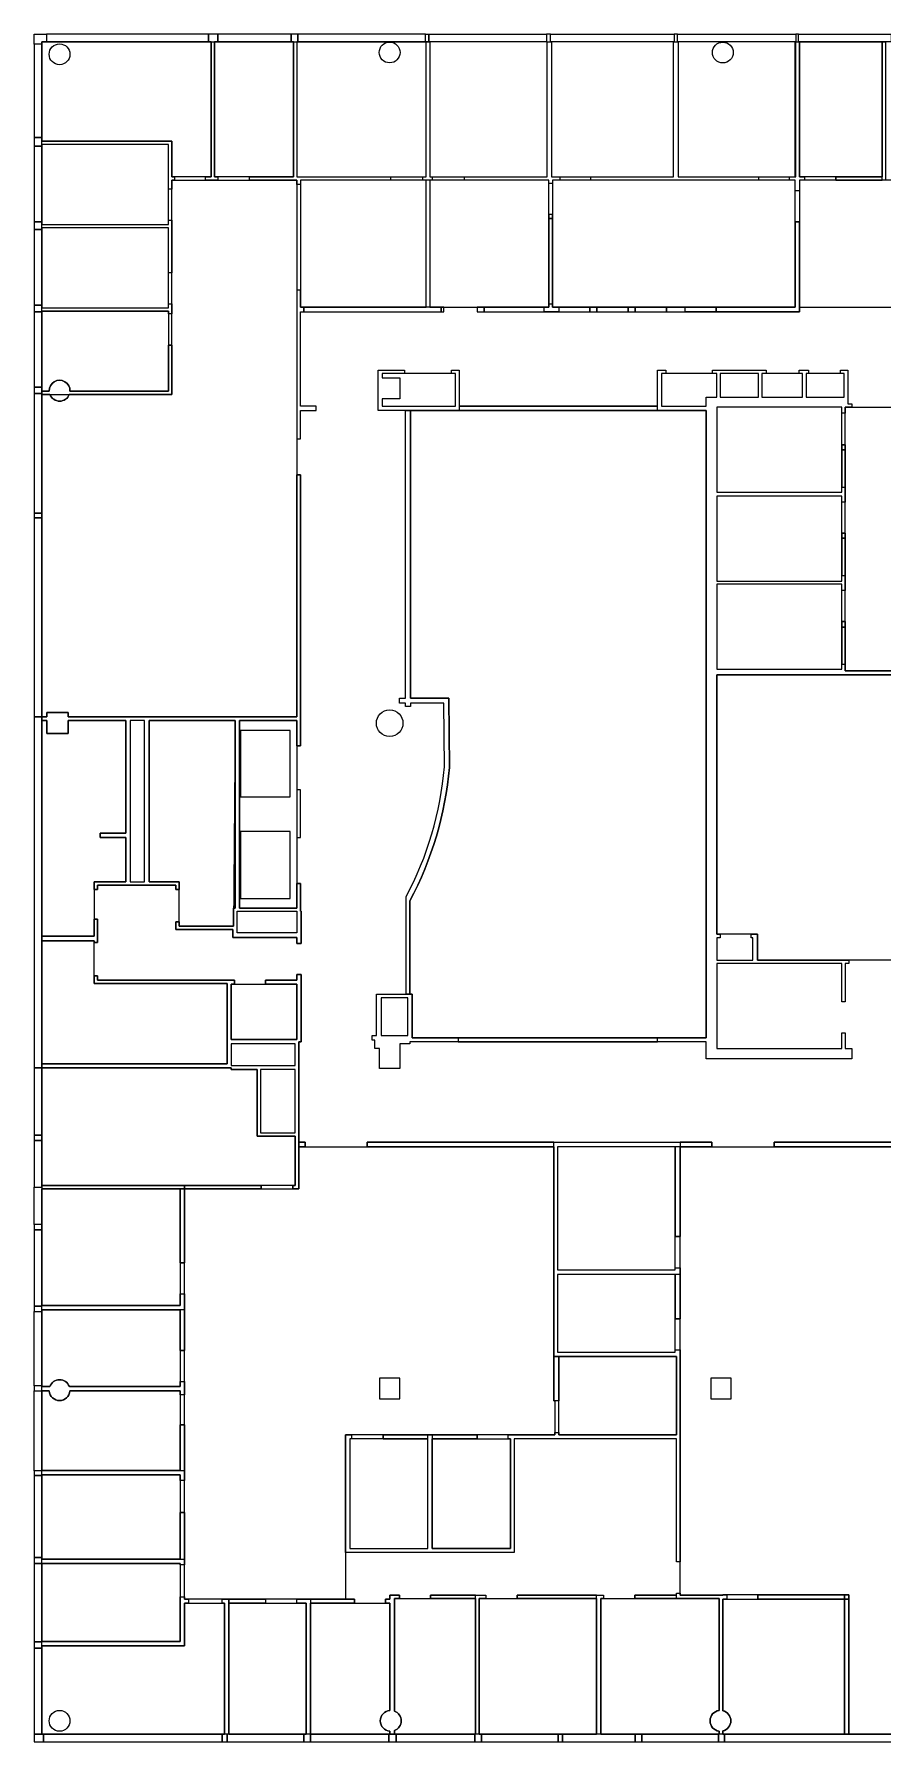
# Model space of a CAD drawing. Header units: centimetres. Extents: x -199 to 9291, y 642 to 6550.
# Drawn here: x -199 to 2287, y 1550 to 6550 of the extents above; entities that cross this region are included whole.
import ezdxf

# ---------------------------------------------------------------- set-up
doc = ezdxf.new("R2010")
doc.units = ezdxf.units.CM
doc.header["$MEASUREMENT"] = 0
for name, color, linetype in [('E15-301', 2, 'Continuous'), ('E15-305', 2, 'Continuous'), ('E15-305A', 2, 'Continuous'), ('E15-305B', 2, 'Continuous'), ('E15-305C', 2, 'Continuous'), ('E15-305D', 2, 'Continuous'), ('E15-305F', 2, 'Continuous'), ('E15-309', 2, 'Continuous'), ('E15-310', 2, 'Continuous'), ('E15-311', 2, 'Continuous'), ('E15-368', 2, 'Continuous'), ('E15-368A', 2, 'Continuous'), ('E15-379', 2, 'Continuous'), ('E15-380', 2, 'Continuous'), ('E15-381', 2, 'Continuous'), ('E15-384', 2, 'Continuous'), ('E15-384A', 2, 'Continuous'), ('E15-384B', 2, 'Continuous'), ('E15-384C', 2, 'Continuous'), ('E15-385', 2, 'Continuous'), ('E15-386', 2, 'Continuous'), ('E15-387', 2, 'Continuous'), ('E15-388', 2, 'Continuous'), ('E15-389', 2, 'Continuous'), ('E15-390', 2, 'Continuous'), ('E15-392', 2, 'Continuous'), ('Elevators_Primary', 2, 'Continuous'), ('Facade_Glass', 4, 'Continuous'), ('Facade_Wall', 6, 'Continuous'), ('Glass', 4, 'Continuous'), ('Labs', 1, 'Continuous'), ('Meeting rooms', 1, 'Continuous'), ('Offices', 1, 'Continuous'), ('Railing', 211, 'Continuous'), ('Stairs', 2, 'Continuous'), ('Storage', 40, 'Continuous'), ('Toilets', 40, 'Continuous'), ('Void', 7, 'Continuous'), ('Walls', 6, 'Continuous'), ('Z_grid_walls', 3, 'Continuous')]:
    doc.layers.add(name, color=color, linetype=linetype)

msp = doc.modelspace()

# ---------------------------------------------------------------- linework, layer by layer
at = {"layer": 'E15-301'}
msp.add_lwpolyline([(570, 6122.6), (570, 4550.7), (-99.7, 4550.7), (-99.7, 4563.7), (-161.5, 4563.7), (-161.5, 4550.7), (-176.1, 4550.7), (-176.1, 5495.1), (-152.8, 5495.1), (204.3, 5495.1), (204.3, 6122.6)], close=True, dxfattribs=at)
at = {"layer": 'E15-305'}
msp.add_lwpolyline([(1308.1, 6122.6), (960.2, 6122.6), (960.2, 5750.3), (1308.1, 5750.3)], close=True, dxfattribs=at)
at = {"layer": 'E15-305A'}
msp.add_lwpolyline([(560.3, 6132.4), (329.5, 6132.4), (329.5, 6527.4), (560.3, 6527.4)], close=True, dxfattribs=at)
at = {"layer": 'E15-305B'}
msp.add_lwpolyline([(319.7, 6132.4), (204.3, 6132.4), (204.3, 6236.4), (-176.1, 6236.4), (-176.1, 6527.4), (319.7, 6527.4)], close=True, dxfattribs=at)
at = {"layer": 'E15-305C'}
msp.add_lwpolyline([(-176.1, 5992.6), (194.5, 5992.6), (194.5, 6226.6), (-176.1, 6226.6)], close=True, dxfattribs=at)
at = {"layer": 'E15-305D'}
msp.add_lwpolyline([(194.5, 5982.8), (-176.1, 5982.8), (-176.1, 5748.7), (194.5, 5748.7)], close=True, dxfattribs=at)
at = {"layer": 'E15-305F'}
msp.add_lwpolyline([(194.5, 5639.8), (194.5, 5504.9), (-93.9, 5504.9, 1.041042), (-154.8, 5504.9), (-176.1, 5504.9), (-176.1, 5516.3), (-176.1, 5737.3), (-176.1, 5739), (194.5, 5739), (194.5, 5730.8)], format="xyb", close=True, dxfattribs=at)
at = {"layer": 'E15-309'}
msp.add_lwpolyline([(948.8, 6527.4), (570, 6527.4), (570, 6132.4), (948.8, 6132.4)], close=True, dxfattribs=at)
at = {"layer": 'E15-310'}
msp.add_lwpolyline([(948.8, 6122.6), (581.4, 6122.6), (581.4, 5750.3), (948.8, 5750.3)], close=True, dxfattribs=at)
at = {"layer": 'E15-311'}
msp.add_lwpolyline([(960.2, 6132.4), (1303.2, 6132.4), (1303.2, 6527.4), (960.2, 6527.4)], close=True, dxfattribs=at)
at = {"layer": 'E15-368'}
msp.add_lwpolyline([(2187.5, 1980.6), (1818.5, 1980.6), (1818.5, 1979), (1693.3, 1979), (1693.3, 3292.4), (2769.5, 3292.4), (2769.5, 3186.8), (2845.9, 3186.8), (2845.9, 3292.4), (3034.5, 3292.4), (3034.5, 1979), (2902.8, 1979), (2902.8, 1572.6), (2187.5, 1572.6)], close=True, dxfattribs=at)
at = {"layer": 'E15-368A'}
msp.add_lwpolyline([(2174.5, 1572.6), (1823.4, 1572.6), (1818.5, 1572.6), (1818.5, 1581.8, 0.343333), (1841.5, 1611.3, 0.343333), (1818.5, 1640.9), (1818.5, 1967.6), (1829.9, 1967.6), (1920.9, 1967.6), (2174.5, 1967.6)], format="xyb", close=True, dxfattribs=at)
at = {"layer": 'E15-379'}
msp.add_lwpolyline([(1337.3, 2678), (1682, 2678), (1682, 2448.8), (1337.3, 2448.8)], close=True, dxfattribs=at)
at = {"layer": 'E15-380'}
msp.add_lwpolyline([(966.7, 2437.4), (1195.9, 2437.4), (1195.9, 2115.5), (966.7, 2115.5)], close=True, dxfattribs=at)
at = {"layer": 'E15-381'}
msp.add_lwpolyline([(953.7, 2437.4), (726.1, 2437.4), (726.1, 2115.5), (953.7, 2115.5)], close=True, dxfattribs=at)
at = {"layer": 'E15-384'}
msp.add_lwpolyline([(1322.7, 3292.4), (1322.7, 2547.9), (1326, 2547.9), (1326, 2448.8), (713.1, 2448.8), (713.1, 1967.6), (241.7, 1967.6), (241.7, 3168.9), (576.5, 3168.9), (576.5, 3292.4)], close=True, dxfattribs=at)
at = {"layer": 'E15-384A'}
msp.add_lwpolyline([(1093.5, 1572.6), (861, 1572.6), (856.2, 1572.6), (856.2, 1582.8, 0.693908), (856.2, 1639.9), (856.2, 1969.2), (870.8, 1969.2), (1093.5, 1969.2)], format="xyb", close=True, dxfattribs=at)
at = {"layer": 'E15-384B'}
msp.add_lwpolyline([(1447.9, 1572.6), (1348.7, 1572.6), (1335.7, 1572.6), (1111.4, 1572.6), (1104.9, 1572.6), (1104.9, 1969.2), (1447.9, 1969.2)], close=True, dxfattribs=at)
at = {"layer": 'E15-384C'}
msp.add_lwpolyline([(1807.1, 1641.5, 0.377108), (1780.5, 1611.3, 0.377108), (1807.1, 1581.1), (1807.1, 1572.6), (1581.2, 1572.6), (1561.7, 1572.6), (1460.9, 1572.6), (1460.9, 1969.2), (1560, 1969.2), (1682, 1969.2), (1807.1, 1969.2)], format="xyb", close=True, dxfattribs=at)
at = {"layer": 'E15-385'}
msp.add_lwpolyline([(843.1, 1641.7, 0.926039), (843.1, 1580.9), (843.1, 1572.6), (839.9, 1572.6), (610.7, 1572.6), (610.7, 1956.2), (830.1, 1956.2), (843.1, 1956.2)], format="xyb", close=True, dxfattribs=at)
at = {"layer": 'E15-386'}
msp.add_lwpolyline([(597.7, 1572.6), (591.2, 1572.6), (371.7, 1572.6), (371.7, 1956.2), (597.7, 1956.2)], close=True, dxfattribs=at)
at = {"layer": 'E15-387'}
msp.add_lwpolyline([(358.7, 1572.6), (352.2, 1572.6), (-171.2, 1572.6), (-176.1, 1572.6), (-176.1, 1824.5), (-176.1, 1831), (241.7, 1831), (241.7, 1956.2), (253.1, 1956.2), (358.7, 1956.2)], close=True, dxfattribs=at)
at = {"layer": 'E15-388'}
msp.add_lwpolyline([(228.7, 1974.1), (228.7, 1844), (-176.1, 1844), (-176.1, 2071.6), (228.7, 2071.6)], close=True, dxfattribs=at)
at = {"layer": 'E15-389'}
msp.add_lwpolyline([(228.7, 2084.6), (-176.1, 2084.6), (-176.1, 2089.5), (-176.1, 2331.7), (228.7, 2331.7)], close=True, dxfattribs=at)
at = {"layer": 'E15-390'}
msp.add_lwpolyline([(228.7, 2344.7), (-176.1, 2344.7), (-176.1, 2577.2), (-154.8, 2577.2, 0.922349), (-94, 2577.2), (228.7, 2577.2)], format="xyb", close=True, dxfattribs=at)
at = {"layer": 'E15-392'}
msp.add_lwpolyline([(228.7, 2952.7), (228.7, 2827.5), (-176.1, 2827.5), (-176.1, 3048.6), (-176.1, 3064.9), (-176.1, 3168.9), (228.7, 3168.9)], close=True, dxfattribs=at)
at = {"layer": 'Elevators_Primary'}
for points in [[(550.5, 4511.6), (405.9, 4511.6), (405.9, 4316.6), (550.5, 4316.6)], [(405.9, 4019.1), (550.5, 4019.1), (550.5, 4215.8), (405.9, 4215.8)]]:
    msp.add_lwpolyline(points, close=True, dxfattribs=at)
at = {"layer": 'Facade_Glass'}
for points in [[(-198.9, 6247.8), (-176.1, 6247.8), (-176.1, 6520.9), (-198.9, 6520.9)], [(-163.1, 6527.4), (311.6, 6527.4), (311.6, 6550.1), (-163.1, 6550.1)], [(339.2, 6527.4), (553.8, 6527.4), (553.8, 6550.1), (339.2, 6550.1)], [(573.3, 6527.4), (947.2, 6527.4), (947.2, 6550.1), (573.3, 6550.1)], [(956.9, 6550.1), (1301.6, 6550.1), (1301.6, 6527.4), (956.9, 6527.4)], [(1312.9, 6550.1), (1675.5, 6550.1), (1675.5, 6527.4), (1312.9, 6527.4)], [(1685.2, 6550.1), (2031.5, 6550.1), (2031.5, 6527.4), (1685.2, 6527.4)], [(2039.6, 6550.1), (2311.1, 6550.1), (2311.1, 6527.4), (2039.6, 6527.4)], [(-198.9, 6000.7), (-176.1, 6000.7), (-176.1, 6221.8), (-198.9, 6221.8)], [(-198.9, 5756.8), (-176.1, 5756.8), (-176.1, 5977.9), (-198.9, 5977.9)], [(-198.9, 5516.3), (-176.1, 5516.3), (-176.1, 5737.3), (-198.9, 5737.3)], [(-198.9, 5147.2), (-176.1, 5147.2), (-176.1, 5498.4), (-198.9, 5498.4)], [(-198.9, 4550.7), (-176.1, 4550.7), (-176.1, 5134.2), (-198.9, 5134.2)], [(-198.9, 3326.6), (-176.1, 3326.6), (-176.1, 3523.3), (-198.9, 3523.3)], [(-176.1, 3310.3), (-198.9, 3310.3), (-198.9, 3173.8), (-176.1, 3173.8)], [(-198.9, 3173.8), (-176.1, 3173.8), (-176.1, 3064.9), (-198.9, 3064.9)], [(-176.1, 3048.6), (-198.9, 3048.6), (-198.9, 2825.9), (-176.1, 2825.9)], [(-198.9, 2809.6), (-176.1, 2809.6), (-176.1, 2591.8), (-198.9, 2591.8)], [(-198.9, 2577.2), (-176.1, 2577.2), (-176.1, 2343.1), (-198.9, 2343.1)], [(-176.1, 2330.1), (-198.9, 2330.1), (-198.9, 2089.5), (-176.1, 2089.5)], [(-176.1, 2071.6), (-198.9, 2071.6), (-198.9, 1842.4), (-176.1, 1842.4)], [(-176.1, 1824.5), (-198.9, 1824.5), (-198.9, 1572.6), (-176.1, 1572.6)], [(352.2, 1572.6), (-171.2, 1572.6), (-171.2, 1549.8), (352.2, 1549.8)], [(591.2, 1572.6), (366.8, 1572.6), (366.8, 1549.8), (591.2, 1549.8)], [(839.9, 1572.6), (610.7, 1572.6), (610.7, 1549.8), (839.9, 1549.8)], [(1091.9, 1572.6), (861, 1572.6), (861, 1549.8), (1091.9, 1549.8)], [(1335.7, 1572.6), (1111.4, 1572.6), (1111.4, 1549.8), (1335.7, 1549.8)], [(1561.7, 1572.6), (1348.7, 1572.6), (1348.7, 1549.8), (1561.7, 1549.8)], [(1805.5, 1572.6), (1581.2, 1572.6), (1581.2, 1549.8), (1805.5, 1549.8)], [(2776, 1572.6), (1823.4, 1572.6), (1823.4, 1549.8), (2776, 1549.8)]]:
    msp.add_lwpolyline(points, close=True, dxfattribs=at)
at = {"layer": 'Facade_Wall'}
for points in [[(-163.1, 6550.1), (-163.1, 6527.4), (-176.1, 6527.4), (-176.1, 6520.9), (-198.9, 6520.9), (-198.9, 6550.1)], [(311.6, 6527.4), (339.2, 6527.4), (339.2, 6550.1), (311.6, 6550.1)], [(553.8, 6527.4), (573.3, 6527.4), (573.3, 6550.1), (553.8, 6550.1)], [(947.2, 6550.1), (956.9, 6550.1), (956.9, 6527.4), (947.2, 6527.4)], [(1312.9, 6550.1), (1301.6, 6550.1), (1301.6, 6527.4), (1312.9, 6527.4)], [(1685.2, 6550.1), (1675.5, 6550.1), (1675.5, 6527.4), (1685.2, 6527.4)], [(2039.6, 6550.1), (2031.5, 6550.1), (2031.5, 6527.4), (2039.6, 6527.4)], [(-176.1, 6247.8), (-198.9, 6247.8), (-198.9, 6221.8), (-176.1, 6221.8)], [(-176.1, 6000.7), (-198.9, 6000.7), (-198.9, 5977.9), (-176.1, 5977.9)], [(-198.9, 5737.3), (-176.1, 5737.3), (-176.1, 5756.8), (-198.9, 5756.8)], [(-176.1, 5516.3), (-198.9, 5516.3), (-198.9, 5498.4), (-176.1, 5498.4)], [(-198.9, 5134.2), (-176.1, 5134.2), (-176.1, 5147.2), (-198.9, 5147.2)], [(-198.9, 3523.3), (-176.1, 3523.3), (-176.1, 4550.7), (-198.9, 4550.7)], [(-198.9, 3310.3), (-176.1, 3310.3), (-176.1, 3326.6), (-198.9, 3326.6)], [(-198.9, 3048.6), (-176.1, 3048.6), (-176.1, 3064.9), (-198.9, 3064.9)], [(-176.1, 2825.9), (-198.9, 2825.9), (-198.9, 2809.6), (-176.1, 2809.6)], [(-198.9, 2577.2), (-176.1, 2577.2), (-176.1, 2591.8), (-198.9, 2591.8)], [(-198.9, 2330.1), (-176.1, 2330.1), (-176.1, 2343.1), (-198.9, 2343.1)], [(-198.9, 2071.6), (-176.1, 2071.6), (-176.1, 2089.5), (-198.9, 2089.5)], [(-198.9, 1824.5), (-176.1, 1824.5), (-176.1, 1842.4), (-198.9, 1842.4)], [(-198.9, 1549.8), (-171.2, 1549.8), (-171.2, 1572.6), (-198.9, 1572.6)], [(366.8, 1572.6), (352.2, 1572.6), (352.2, 1549.8), (366.8, 1549.8)], [(610.7, 1572.6), (591.2, 1572.6), (591.2, 1549.8), (610.7, 1549.8)], [(861, 1572.6), (839.9, 1572.6), (839.9, 1549.8), (861, 1549.8)], [(1111.4, 1572.6), (1091.9, 1572.6), (1091.9, 1549.8), (1111.4, 1549.8)], [(1348.7, 1572.6), (1335.7, 1572.6), (1335.7, 1549.8), (1348.7, 1549.8)], [(1581.2, 1572.6), (1561.7, 1572.6), (1561.7, 1549.8), (1581.2, 1549.8)], [(1823.4, 1572.6), (1805.5, 1572.6), (1805.5, 1549.8), (1823.4, 1549.8)]]:
    msp.add_lwpolyline(points, close=True, dxfattribs=at)
at = {"layer": 'Glass'}
for points in [[(2148.5, 6122.6), (2285.1, 6122.6), (2285.1, 6132.4), (2148.5, 6132.4)], [(1319.4, 6010.4), (1308.1, 6010.4), (1308.1, 5760.1), (1319.4, 5760.1)], [(992.7, 5750.3), (591.2, 5750.3), (591.2, 5737.3), (992.7, 5737.3)], [(1295.1, 5750.3), (1119.5, 5750.3), (1119.5, 5737.3), (1295.1, 5737.3)], [(1428.4, 5750.3), (1337.3, 5750.3), (1337.3, 5737.3), (1428.4, 5737.3)], [(1540.5, 5750.3), (1449.5, 5750.3), (1449.5, 5737.3), (1540.5, 5737.3)], [(1561.7, 5737.3), (1652.7, 5737.3), (1652.7, 5750.3), (1561.7, 5750.3)], [(1708, 5750.3), (1799, 5750.3), (1799, 5737.3), (1708, 5737.3)], [(1626.7, 5461), (1046.3, 5461), (1046.3, 5448), (1626.7, 5448)], [(2176.1, 5332.6), (2166.4, 5332.6), (2166.4, 5223.7), (2176.1, 5223.7)], [(2176.1, 5074.1), (2166.4, 5074.1), (2166.4, 4965.2), (2176.1, 4965.2)], [(2176.1, 4814), (2166.4, 4814), (2166.4, 4705.1), (2176.1, 4705.1)], [(1043.1, 3599.7), (1626.7, 3599.7), (1626.7, 3611.1), (1043.1, 3611.1)], [(594.4, 3305.4), (576.5, 3305.4), (576.5, 3292.4), (594.4, 3292.4)], [(1322.7, 3305.4), (776.5, 3305.4), (776.5, 3292.4), (1322.7, 3292.4)], [(1786, 3305.4), (1693.3, 3305.4), (1693.3, 3292.4), (1786, 3292.4)], [(2769.5, 3305.4), (1968.1, 3305.4), (1968.1, 3292.4), (2769.5, 3292.4)], [(1693.3, 3292.4), (1678.7, 3292.4), (1678.7, 3029.1), (1693.3, 3029.1)], [(228.7, 2952.7), (241.7, 2952.7), (241.7, 3168.9), (228.7, 3168.9)], [(466, 3178.6), (241.7, 3178.6), (241.7, 3168.9), (466, 3168.9)], [(1693.3, 2918.6), (1678.7, 2918.6), (1678.7, 2788.5), (1693.3, 2788.5)], [(228.7, 2695.8), (241.7, 2695.8), (241.7, 2814.5), (228.7, 2814.5)], [(1322.7, 2678), (1337.3, 2678), (1337.3, 2547.9), (1322.7, 2547.9)], [(241.7, 2478), (228.7, 2478), (228.7, 2344.7), (241.7, 2344.7)], [(953.7, 2448.8), (823.6, 2448.8), (823.6, 2437.4), (953.7, 2437.4)], [(1098.4, 2448.8), (966.7, 2448.8), (966.7, 2437.4), (1098.4, 2437.4)], [(241.7, 2221.2), (228.7, 2221.2), (228.7, 2084.6), (241.7, 2084.6)], [(371.7, 1967.6), (479, 1967.6), (479, 1956.2), (371.7, 1956.2)], [(739.1, 1967.6), (610.7, 1967.6), (610.7, 1956.2), (739.1, 1956.2)], [(1093.5, 1979), (961.8, 1979), (961.8, 1969.2), (1093.5, 1969.2)], [(1447.9, 1979), (1215.4, 1979), (1215.4, 1969.2), (1447.9, 1969.2)], [(1560, 1969.2), (1682, 1969.2), (1682, 1979), (1560, 1979)], [(1920.9, 1967.6), (2174.5, 1967.6), (2174.5, 1980.6), (1920.9, 1980.6)], [(2187.5, 1967.6), (2174.5, 1967.6), (2174.5, 1572.6), (2187.5, 1572.6)]]:
    msp.add_lwpolyline(points, close=True, dxfattribs=at)
at = {"layer": 'Labs'}
for points in [[(2042.8, 5750.3), (3148.2, 5750.3), (3148.2, 6122.6), (2042.8, 6122.6)], [(2176.1, 5457.7), (3362.8, 5457.7), (3362.8, 4685.6), (2176.1, 4685.6)]]:
    msp.add_lwpolyline(points, close=True, dxfattribs=at)
at = {"layer": 'Meeting rooms'}
msp.add_lwpolyline([(2382.6, 3838.6), (2187.5, 3838.6), (1919.3, 3838.6), (1919.3, 3915), (1901.4, 3915), (1810.4, 3915), (1800.6, 3915), (1800.6, 4674.2), (2382.6, 4674.2)], close=True, dxfattribs=at)
at = {"layer": 'Offices'}
for points in [[(1673.8, 6527.4), (1316.2, 6527.4), (1316.2, 6132.4), (1673.8, 6132.4)], [(1686.8, 6132.4), (2031.5, 6132.4), (2031.5, 6527.4), (1686.8, 6527.4)], [(2042.8, 6527.4), (2285.1, 6527.4), (2285.1, 6132.4), (2042.8, 6132.4)], [(2029.8, 6122.6), (1319.4, 6122.6), (1319.4, 5750.3), (2029.8, 5750.3)], [(2166.4, 5457.7), (1800.6, 5457.7), (1800.6, 5209), (2166.4, 5209)], [(2166.4, 5197.6), (1800.6, 5197.6), (1800.6, 4948.9), (2166.4, 4948.9)], [(2166.4, 4939.2), (1800.6, 4939.2), (1800.6, 4690.5), (2166.4, 4690.5)], [(565.2, 3178.6), (558.7, 3178.6), (466, 3178.6), (241.7, 3178.6), (-176.1, 3178.6), (-176.1, 3310.3), (-176.1, 3326.6), (-176.1, 3523.3), (378.2, 3523.3), (378.2, 3518.4), (454.6, 3518.4), (454.6, 3323.3), (565.2, 3323.3)], [(1678.7, 3292.4), (1334.1, 3292.4), (1334.1, 2931.6), (1678.7, 2931.6)], [(1678.7, 2918.6), (1334.1, 2918.6), (1334.1, 2691), (1678.7, 2691)]]:
    msp.add_lwpolyline(points, close=True, dxfattribs=at)
msp.add_lwpolyline([(228.7, 2590.2), (-95.8, 2590.2, 0.697059), (-153, 2590.2), (-176.1, 2590.2), (-176.1, 2591.8), (-176.1, 2809.6), (-176.1, 2814.5), (228.7, 2814.5)], format="xyb", close=True, dxfattribs=at)
at = {"layer": 'Railing'}
msp.add_lwpolyline([(890.3, 3739.5), (890.3, 4024, 0.10213), (1002.5, 4404.3), (1000.8, 4591.3), (903.3, 4591.3), (903.3, 4581.5), (888.7, 4581.5), (888.7, 4591.3), (870.8, 4591.3), (870.8, 4605.9), (888.7, 4605.9), (888.7, 5448), (903.3, 5448), (903.3, 4605.9), (1015.5, 4605.9), (1017.1, 4402.7, -0.100693), (901.7, 4012), (901.7, 3739.5)], format="xyb", close=True, dxfattribs=at)
at = {"layer": 'Stairs'}
msp.add_lwpolyline([(-23.3, 3895.5), (-176.1, 3895.5), (-176.1, 3534.7), (366.8, 3534.7), (366.8, 3770.4), (-23.3, 3770.4)], close=True, dxfattribs=at)
at = {"layer": 'Storage'}
for points in [[(1035, 5556.9), (820.4, 5556.9), (820.4, 5543.9), (872.4, 5543.9), (872.4, 5482.1), (820.4, 5482.1), (820.4, 5461), (1035, 5461)], [(1800.6, 5556.9), (1638.1, 5556.9), (1638.1, 5461), (1769.7, 5461), (1769.7, 5487), (1800.6, 5487)], [(2051, 5556.9), (1932.3, 5556.9), (1932.3, 5487), (2051, 5487)], [(2172.9, 5556.9), (2062.3, 5556.9), (2062.3, 5487), (2172.9, 5487)], [(378.2, 3768.7), (570, 3768.7), (570, 3606.2), (378.2, 3606.2)]]:
    msp.add_lwpolyline(points, close=True, dxfattribs=at)
at = {"layer": 'Toilets'}
for points in [[(-176.1, 3908.5), (-176.1, 4540.9), (-161.5, 4540.9), (-161.5, 4501.9), (-99.7, 4501.9), (-99.7, 4540.9), (69.4, 4540.9), (69.4, 4210.9), (-5.4, 4210.9), (-5.4, 4197.9), (69.4, 4197.9), (69.4, 4067.9), (-23.3, 4067.9), (-23.3, 3908.5)], [(225.4, 3937.8), (225.4, 4067.9), (137.6, 4067.9), (137.6, 4540.9), (389.6, 4540.9), (384.7, 3937.8)]]:
    msp.add_lwpolyline(points, close=True, dxfattribs=at)
at = {"layer": 'Void'}
for points in [[(1810.4, 5487), (1922.5, 5487), (1922.5, 5556.9), (1810.4, 5556.9)], [(82.4, 4067.9), (124.6, 4067.9), (124.6, 4540.9), (82.4, 4540.9)], [(570, 3991.4), (402.6, 3991.4), (402.6, 4540.9), (570, 4540.9)], [(396.1, 3981.7), (570, 3981.7), (570, 3918.3), (396.1, 3918.3)], [(565.2, 3593.2), (378.2, 3593.2), (378.2, 3529.8), (565.2, 3529.8)], [(464.4, 3333.1), (565.2, 3333.1), (565.2, 3518.4), (464.4, 3518.4)]]:
    msp.add_lwpolyline(points, close=True, dxfattribs=at)
msp.add_lwpolyline([(1769.7, 3611.1), (1626.7, 3611.1), (1043.1, 3611.1), (908.2, 3611.1), (908.2, 3739.5), (901.7, 3739.5), (901.7, 4012, 0.100693), (1017.1, 4402.7), (1015.5, 4605.9), (903.3, 4605.9), (903.3, 5448), (1046.3, 5448), (1626.7, 5448), (1769.7, 5448)], format="xyb", close=True, dxfattribs=at)
at = {"layer": 'Walls'}
for points in [[(303.4, 6122.6), (303.4, 6132.4), (319.7, 6132.4), (319.7, 6527.4), (329.5, 6527.4), (329.5, 6132.4), (339.2, 6132.4), (339.2, 6122.6)], [(431.9, 6122.6), (431.9, 6132.4), (560.3, 6132.4), (560.3, 6527.4), (570, 6527.4), (570, 6132.4), (844.8, 6132.4), (844.8, 6122.6), (581.4, 6122.6), (581.4, 6109.6), (570, 6109.6), (570, 6122.6)], [(939.1, 6122.6), (939.1, 6132.4), (948.8, 6132.4), (948.8, 6527.4), (960.2, 6527.4), (960.2, 6132.4), (966.7, 6132.4), (966.7, 6122.6)], [(1061, 6122.6), (1061, 6132.4), (1303.2, 6132.4), (1303.2, 6527.4), (1316.2, 6527.4), (1316.2, 6132.4), (1340.6, 6132.4), (1340.6, 6122.6), (1319.4, 6122.6), (1319.4, 6112.9), (1308.1, 6112.9), (1308.1, 6122.6)], [(1431.6, 6122.6), (1431.6, 6132.4), (1673.8, 6132.4), (1673.8, 6527.4), (1686.8, 6527.4), (1686.8, 6132.4), (1922.5, 6132.4), (1922.5, 6122.6)], [(2029.8, 6091.7), (2029.8, 6122.6), (2013.6, 6122.6), (2013.6, 6132.4), (2029.8, 6132.4), (2029.8, 6527.4), (2042.8, 6527.4), (2042.8, 6132.4), (2057.5, 6132.4), (2057.5, 6122.6), (2042.8, 6122.6), (2042.8, 6091.7)], [(2294.8, 6122.6), (2285.1, 6122.6), (2285.1, 6527.4), (2294.8, 6527.4)], [(-176.1, 6236.4), (204.3, 6236.4), (204.3, 6132.4), (212.4, 6132.4), (212.4, 6122.6), (204.3, 6122.6), (204.3, 6096.6), (194.5, 6096.6), (194.5, 6226.6), (-176.1, 6226.6)], [(-176.1, 5992.6), (194.5, 5992.6), (194.5, 6005.6), (204.3, 6005.6), (204.3, 5851.1), (194.5, 5851.1), (194.5, 5982.8), (-176.1, 5982.8)], [(1308.1, 6010.4), (1319.4, 6010.4), (1319.4, 6021.8), (1308.1, 6021.8)], [(1799, 5737.3), (1799, 5750.3), (2029.8, 5750.3), (2029.8, 6000.7), (2042.8, 6000.7), (2042.8, 5737.3)], [(570, 5365.1), (581.4, 5365.1), (581.4, 5448), (626.9, 5448), (626.9, 5461), (581.4, 5461), (581.4, 5737.3), (591.2, 5737.3), (591.2, 5750.3), (581.4, 5750.3), (581.4, 5800.7), (570, 5800.7)], [(-176.1, 5748.7), (194.5, 5748.7), (194.5, 5760.1), (204.3, 5760.1), (204.3, 5730.8), (194.5, 5730.8), (194.5, 5739), (-176.1, 5739)], [(1295.1, 5737.3), (1295.1, 5750.3), (1308.1, 5750.3), (1308.1, 5760.1), (1319.4, 5760.1), (1319.4, 5750.3), (1337.3, 5750.3), (1337.3, 5737.3)], [(1000.8, 5750.3), (992.7, 5750.3), (992.7, 5737.3), (1000.8, 5737.3)], [(1098.4, 5737.3), (1119.5, 5737.3), (1119.5, 5750.3), (1098.4, 5750.3)], [(1428.4, 5737.3), (1449.5, 5737.3), (1449.5, 5750.3), (1428.4, 5750.3)], [(1540.5, 5737.3), (1561.7, 5737.3), (1561.7, 5750.3), (1540.5, 5750.3)], [(1652.7, 5737.3), (1708, 5737.3), (1708, 5750.3), (1652.7, 5750.3)], [(885.4, 5566.7), (885.4, 5556.9), (820.4, 5556.9), (820.4, 5543.9), (872.4, 5543.9), (872.4, 5482.1), (820.4, 5482.1), (820.4, 5461), (1035, 5461), (1035, 5556.9), (1023.6, 5556.9), (1023.6, 5566.7), (1046.3, 5566.7), (1046.3, 5448), (903.3, 5448), (809, 5448), (809, 5566.7)], [(1922.5, 5556.9), (1810.4, 5556.9), (1810.4, 5487), (1922.5, 5487)], [(2166.4, 5332.6), (2176.1, 5332.6), (2176.1, 5347.2), (2166.4, 5347.2)], [(2166.4, 5074.1), (2176.1, 5074.1), (2176.1, 5088.7), (2166.4, 5088.7)], [(2166.4, 4814), (2176.1, 4814), (2176.1, 4830.3), (2166.4, 4830.3)], [(82.4, 4067.9), (124.6, 4067.9), (124.6, 4540.9), (82.4, 4540.9)], [(581.4, 4337.7), (570, 4337.7), (570, 4197.9), (581.4, 4197.9)], [(-176.1, 3895.5), (-23.3, 3895.5), (-23.3, 3890.7), (-13.5, 3890.7), (-13.5, 3958.9), (-23.3, 3958.9), (-23.3, 3908.5), (-176.1, 3908.5)], [(396.1, 3981.7), (570, 3981.7), (570, 3918.3), (396.1, 3918.3)], [(-176.1, 3523.3), (378.2, 3523.3), (378.2, 3518.4), (454.6, 3518.4), (454.6, 3323.3), (565.2, 3323.3), (565.2, 3178.6), (558.7, 3178.6), (558.7, 3168.9), (576.5, 3168.9), (576.5, 3599.7), (583.1, 3599.7), (583.1, 3604.6), (583.1, 3796.4), (570, 3796.4), (570, 3780.1), (479, 3780.1), (479, 3768.7), (570, 3768.7), (570, 3606.2), (378.2, 3606.2), (378.2, 3768.7), (388, 3768.7), (388, 3780.1), (-13.5, 3780.1), (-13.5, 3793.1), (-23.3, 3793.1), (-23.3, 3770.4), (366.8, 3770.4), (366.8, 3534.7), (-176.1, 3534.7)], [(812.3, 3521.6), (812.3, 3580.2), (799.3, 3580.2), (799.3, 3604.6), (791.1, 3604.6), (791.1, 3617.6), (804.1, 3617.6), (804.1, 3739.5), (908.2, 3739.5), (908.2, 3611.1), (1043.1, 3611.1), (1043.1, 3599.7), (901.7, 3599.7), (901.7, 3593.2), (872.4, 3593.2), (872.4, 3521.6)], [(817.1, 3617.6), (895.2, 3617.6), (895.2, 3728.1), (817.1, 3728.1)], [(378.2, 3529.8), (565.2, 3529.8), (565.2, 3593.2), (378.2, 3593.2)], [(464.4, 3333.1), (565.2, 3333.1), (565.2, 3518.4), (464.4, 3518.4)], [(1322.7, 3305.4), (1693.3, 3305.4), (1693.3, 3292.4), (1334.1, 3292.4), (1334.1, 2931.6), (1678.7, 2931.6), (1678.7, 2938.1), (1693.3, 2938.1), (1693.3, 2918.6), (1334.1, 2918.6), (1334.1, 2691), (1678.7, 2691), (1678.7, 2697.5), (1678.7, 2697.5), (1693.3, 2697.5), (1693.3, 2076.5), (1682, 2076.5), (1682, 2437.4), (1207.3, 2437.4), (1207.3, 2104.1), (713.1, 2104.1), (713.1, 2448.8), (731, 2448.8), (731, 2437.4), (726.1, 2437.4), (726.1, 2115.5), (953.7, 2115.5), (953.7, 2448.8), (966.7, 2448.8), (966.7, 2115.5), (1195.9, 2115.5), (1195.9, 2437.4), (1189.4, 2437.4), (1189.4, 2448.8), (1326, 2448.8), (1326, 2455.3), (1337.3, 2455.3), (1337.3, 2448.8), (1682, 2448.8), (1682, 2678), (1322.7, 2678)], [(241.7, 3178.6), (-176.1, 3178.6), (-176.1, 3168.9), (241.7, 3168.9)], [(241.7, 2861.7), (241.7, 2814.5), (-176.1, 2814.5), (-176.1, 2827.5), (228.7, 2827.5), (228.7, 2861.7)], [(812.3, 2554.4), (872.4, 2554.4), (872.4, 2614.6), (812.3, 2614.6)], [(1782.7, 2554.4), (1842.9, 2554.4), (1842.9, 2614.6), (1782.7, 2614.6)], [(-176.1, 2344.7), (241.7, 2344.7), (241.7, 2315.5), (228.7, 2315.5), (228.7, 2331.7), (-176.1, 2331.7)], [(-176.1, 2084.6), (241.7, 2084.6), (241.7, 2068.4), (228.7, 2068.4), (228.7, 2071.6), (-176.1, 2071.6)], [(-176.1, 1844), (228.7, 1844), (228.7, 1974.1), (241.7, 1974.1), (241.7, 1967.6), (253.1, 1967.6), (253.1, 1956.2), (241.7, 1956.2), (241.7, 1831), (-176.1, 1831)], [(352.2, 1967.6), (371.7, 1967.6), (371.7, 1572.6), (358.7, 1572.6), (358.7, 1956.2), (352.2, 1956.2)], [(570, 1967.6), (610.7, 1967.6), (610.7, 1572.6), (597.7, 1572.6), (597.7, 1956.2), (570, 1956.2)], [(1093.5, 1572.6), (1093.5, 1979), (1124.4, 1979), (1124.4, 1969.2), (1104.9, 1969.2), (1104.9, 1572.6)], [(1447.9, 1572.6), (1447.9, 1979), (1469, 1979), (1469, 1969.2), (1460.9, 1969.2), (1460.9, 1572.6)], [(2174.5, 1967.6), (2187.5, 1967.6), (2187.5, 1980.6), (2174.5, 1980.6)]]:
    msp.add_lwpolyline(points, close=True, dxfattribs=at)
for points in [[(-95.9, 5495.1), (204.3, 5495.1), (204.3, 5639.8), (194.5, 5639.8), (194.5, 5504.9), (-93.9, 5504.9, 1.041042), (-154.8, 5504.9), (-176.1, 5504.9), (-176.1, 5495.1), (-152.8, 5495.1, 0.685836)], [(-176.1, 2590.2), (-153, 2590.2, -0.697059), (-95.8, 2590.2), (228.7, 2590.2), (228.7, 2604.8), (241.7, 2604.8), (241.7, 2565.8), (228.7, 2565.8), (228.7, 2577.2), (-94, 2577.2, -0.922349), (-154.8, 2577.2), (-176.1, 2577.2)], [(856.2, 1582.8, 0.693908), (856.2, 1639.9), (856.2, 1969.2), (870.8, 1969.2), (870.8, 1979), (843.1, 1979), (843.1, 1967.6), (830.1, 1967.6), (830.1, 1956.2), (843.1, 1956.2), (843.1, 1641.7, 0.926039), (843.1, 1580.9), (843.1, 1572.6), (856.2, 1572.6)], [(1818.5, 1581.8), (1818.5, 1572.6), (1807.1, 1572.6), (1807.1, 1581.1, -0.879257), (1807.1, 1641.5), (1807.1, 1969.2), (1682, 1969.2), (1682, 1985.5), (1693.3, 1985.5), (1693.3, 1979), (1818.5, 1979), (1818.5, 1980.6), (1829.9, 1980.6), (1829.9, 1967.6), (1818.5, 1967.6), (1818.5, 1640.9, -0.778425)]]:
    msp.add_lwpolyline(points, format="xyb", close=True, dxfattribs=at)
for points in [[(2382.6, 4674.2), (1800.6, 4674.2), (1800.6, 3915), (1810.4, 3915), (1810.4, 3903.7), (1800.6, 3903.7), (1800.6, 3838.6), (1906.3, 3838.6), (1906.3, 3903.7), (1901.4, 3903.7), (1901.4, 3915), (1919.3, 3915), (1919.3, 3838.6), (2187.5, 3838.6), (2187.5, 3828.9), (2176.1, 3828.9), (2176.1, 3716.7), (2166.4, 3716.7), (2166.4, 3828.9), (1800.6, 3828.9), (1800.6, 3580.2), (2166.4, 3580.2), (2166.4, 3625.7), (2176.1, 3625.7), (2176.1, 3580.2), (2195.6, 3580.2), (2195.6, 3549.3), (1769.7, 3549.3), (1769.7, 3599.7), (1626.7, 3599.7), (1626.7, 3611.1), (1769.7, 3611.1), (1769.7, 5448), (1626.7, 5448), (1626.7, 5566.7), (1651.1, 5566.7), (1651.1, 5556.9), (1638.1, 5556.9), (1638.1, 5461), (1769.7, 5461), (1769.7, 5487), (1800.6, 5487), (1800.6, 5556.9), (1787.6, 5556.9), (1787.6, 5566.7), (1945.3, 5566.7), (1945.3, 5556.9), (1932.3, 5556.9), (1932.3, 5487), (2051, 5487), (2051, 5556.9), (2041.2, 5556.9), (2041.2, 5566.7), (2068.8, 5566.7), (2068.8, 5556.9), (2062.3, 5556.9), (2062.3, 5487), (2172.9, 5487), (2172.9, 5556.9), (2163.1, 5556.9), (2163.1, 5566.7), (2184.3, 5566.7), (2184.3, 5467.5), (2195.6, 5467.5), (2195.6, 5457.7), (2176.1, 5457.7), (2176.1, 5439.9), (2166.4, 5439.9), (2166.4, 5457.7), (1800.6, 5457.7), (1800.6, 5209), (2166.4, 5209), (2166.4, 5223.7), (2176.1, 5223.7), (2176.1, 5179.8), (2166.4, 5179.8), (2166.4, 5197.6), (1800.6, 5197.6), (1800.6, 4948.9), (2166.4, 4948.9), (2166.4, 4965.2), (2176.1, 4965.2), (2176.1, 4921.3), (2166.4, 4921.3), (2166.4, 4939.2), (1800.6, 4939.2), (1800.6, 4690.5), (2166.4, 4690.5), (2166.4, 4705.1), (2176.1, 4705.1), (2176.1, 4685.6), (2763, 4685.6)], [(-176.1, 4550.7), (-176.1, 4540.9), (-161.5, 4540.9), (-161.5, 4501.9), (-99.7, 4501.9), (-99.7, 4540.9), (69.4, 4540.9), (69.4, 4210.9), (-5.4, 4210.9), (-5.4, 4197.9), (69.4, 4197.9), (69.4, 4067.9), (-23.3, 4067.9), (-23.3, 4045.1), (-13.5, 4045.1), (-13.5, 4058.1), (215.7, 4058.1), (215.7, 4045.1), (225.4, 4045.1), (225.4, 4067.9), (137.6, 4067.9), (137.6, 4540.9), (389.6, 4540.9), (389.6, 3991.4), (384.7, 3991.4), (384.7, 3937.8), (225.4, 3937.8), (225.4, 3950.8), (215.7, 3950.8), (215.7, 3928), (383.1, 3928), (383.1, 3905.3), (570, 3905.3), (570, 3887.4), (583.1, 3887.4), (583.1, 3981.7), (581.4, 3981.7), (581.4, 4063), (570, 4063), (570, 3991.4), (402.6, 3991.4), (402.6, 4540.9), (570, 4540.9), (570, 4466.1), (581.4, 4466.1), (581.4, 5259.4), (570, 5259.4), (570, 4550.7), (-99.7, 4550.7), (-99.7, 4563.7), (-161.5, 4563.7), (-161.5, 4550.7), (-176.1, 4550.7)]]:
    msp.add_lwpolyline(points, dxfattribs=at)
for centre, radius in [((-124.4, 6491.2), 30.5), ((842.2, 6496.6), 30.5), ((1818, 6496.3), 30.5), ((842.3, 4532.6), 38.9), ((-124.4, 1611.3), 30.5)]:
    msp.add_circle(centre, radius, dxfattribs=at)
at = {"layer": 'Z_grid_walls'}
msp.add_lwpolyline([(2437.9, 6122.6), (2148.5, 6122.6), (2148.5, 6132.4), (2285.1, 6132.4), (2285.1, 6527.4), (2042.8, 6527.4), (2042.8, 6132.4), (2057.5, 6132.4), (2057.5, 6122.6), (2042.8, 6122.6), (2042.8, 6091.7), (2029.8, 6091.7), (2029.8, 6122.6), (2013.6, 6122.6), (2013.6, 6132.4), (2029.8, 6132.4), (2029.8, 6527.4), (1686.8, 6527.4), (1686.8, 6132.4), (1922.5, 6132.4), (1922.5, 6122.6), (1431.6, 6122.6), (1431.6, 6132.4), (1673.8, 6132.4), (1673.8, 6527.4), (1316.2, 6527.4), (1316.2, 6132.4), (1340.6, 6132.4), (1340.6, 6122.6), (1319.4, 6122.6), (1319.4, 6112.9), (1308.1, 6112.9), (1308.1, 6122.6), (1061, 6122.6), (1061, 6132.4), (1303.2, 6132.4), (1303.2, 6527.4), (960.2, 6527.4), (960.2, 6132.4), (966.7, 6132.4), (966.7, 6122.6), (939.1, 6122.6), (939.1, 6132.4), (948.8, 6132.4), (948.8, 6527.4), (570, 6527.4), (570, 6132.4), (844.8, 6132.4), (844.8, 6122.6), (581.4, 6122.6), (581.4, 6109.6), (570, 6109.6), (570, 6122.6), (431.9, 6122.6), (431.9, 6132.4), (560.3, 6132.4), (560.3, 6527.4), (329.5, 6527.4), (329.5, 6132.4), (339.2, 6132.4), (339.2, 6122.6), (303.4, 6122.6), (303.4, 6132.4), (319.7, 6132.4), (319.7, 6527.4), (-176.1, 6527.4), (-176.1, 6236.4), (204.3, 6236.4), (204.3, 6132.4), (212.4, 6132.4), (212.4, 6122.6), (204.3, 6122.6), (204.3, 6096.6), (194.5, 6096.6), (194.5, 6226.6), (-176.1, 6226.6), (-176.1, 5992.6), (194.5, 5992.6), (194.5, 6005.6), (204.3, 6005.6), (204.3, 5851.1), (194.5, 5851.1), (194.5, 5982.8), (-176.1, 5982.8), (-176.1, 5748.7), (194.5, 5748.7), (194.5, 5760.1), (204.3, 5760.1), (204.3, 5730.8), (194.5, 5730.8), (194.5, 5739), (-176.1, 5739), (-176.1, 5504.9), (-154.8, 5504.9, -1.041042), (-93.9, 5504.9), (194.5, 5504.9), (194.5, 5639.8), (204.3, 5639.8), (204.3, 5495.1), (-95.9, 5495.1, -0.685836), (-152.8, 5495.1), (-176.1, 5495.1), (-176.1, 4550.7), (-161.5, 4550.7), (-161.5, 4563.7), (-99.7, 4563.7), (-99.7, 4550.7), (570, 4550.7), (570, 5259.4), (581.4, 5259.4), (581.4, 4466.1), (570, 4466.1), (570, 4540.9), (402.6, 4540.9), (402.6, 3991.4), (570, 3991.4), (570, 4063), (581.4, 4063), (581.4, 3981.7), (583.1, 3981.7), (583.1, 3887.4), (570, 3887.4), (570, 3905.3), (383.1, 3905.3), (383.1, 3928), (215.7, 3928), (215.7, 3950.8), (225.4, 3950.8), (225.4, 3937.8), (384.7, 3937.8), (384.7, 3991.4), (389.6, 3991.4), (389.6, 4540.9), (137.6, 4540.9), (137.6, 4067.9), (225.4, 4067.9), (225.4, 4045.1), (215.7, 4045.1), (215.7, 4058.1), (-13.5, 4058.1), (-13.5, 4045.1), (-23.3, 4045.1), (-23.3, 4067.9), (69.4, 4067.9), (69.4, 4197.9), (-5.4, 4197.9), (-5.4, 4210.9), (69.4, 4210.9), (69.4, 4540.9), (-99.7, 4540.9), (-99.7, 4501.9), (-161.5, 4501.9), (-161.5, 4540.9), (-176.1, 4540.9), (-176.1, 3908.5), (-23.3, 3908.5), (-23.3, 3958.9), (-13.5, 3958.9), (-13.5, 3890.7), (-23.3, 3890.7), (-23.3, 3895.5), (-176.1, 3895.5), (-176.1, 3534.7), (366.8, 3534.7), (366.8, 3770.4), (-23.3, 3770.4), (-23.3, 3793.1), (-13.5, 3793.1), (-13.5, 3780.1), (388, 3780.1), (388, 3768.7), (378.2, 3768.7), (378.2, 3606.2), (570, 3606.2), (570, 3768.7), (479, 3768.7), (479, 3780.1), (570, 3780.1), (570, 3796.4), (583.1, 3796.4), (583.1, 3599.7), (576.5, 3599.7), (576.5, 3305.4), (594.4, 3305.4), (594.4, 3292.4), (576.5, 3292.4), (576.5, 3168.9), (558.7, 3168.9), (558.7, 3178.6), (565.2, 3178.6), (565.2, 3323.3), (454.6, 3323.3), (454.6, 3518.4), (378.2, 3518.4), (378.2, 3523.3), (-176.1, 3523.3), (-176.1, 3178.6), (466, 3178.6), (466, 3168.9), (241.7, 3168.9), (241.7, 2952.7), (228.7, 2952.7), (228.7, 3168.9), (-176.1, 3168.9), (-176.1, 2827.5), (228.7, 2827.5), (228.7, 2861.7), (241.7, 2861.7), (241.7, 2695.8), (228.7, 2695.8), (228.7, 2814.5), (-176.1, 2814.5), (-176.1, 2590.2), (-153, 2590.2, -0.697059), (-95.8, 2590.2), (228.7, 2590.2), (228.7, 2604.8), (241.7, 2604.8), (241.7, 2565.8), (228.7, 2565.8), (228.7, 2577.2), (-94, 2577.2, -0.922349), (-154.8, 2577.2), (-176.1, 2577.2), (-176.1, 2344.7), (228.7, 2344.7), (228.7, 2478), (241.7, 2478), (241.7, 2315.5), (228.7, 2315.5), (228.7, 2331.7), (-176.1, 2331.7), (-176.1, 2084.6), (228.7, 2084.6), (228.7, 2221.2), (241.7, 2221.2), (241.7, 2068.4), (228.7, 2068.4), (228.7, 2071.6), (-176.1, 2071.6), (-176.1, 1844), (228.7, 1844), (228.7, 1974.1), (241.7, 1974.1), (241.7, 1967.6), (253.1, 1967.6), (253.1, 1956.2), (241.7, 1956.2), (241.7, 1831), (-176.1, 1831), (-176.1, 1572.6), (358.7, 1572.6), (358.7, 1956.2), (352.2, 1956.2), (352.2, 1967.6), (479, 1967.6), (479, 1956.2), (371.7, 1956.2), (371.7, 1572.6), (597.7, 1572.6), (597.7, 1956.2), (570, 1956.2), (570, 1967.6), (739.1, 1967.6), (739.1, 1956.2), (610.7, 1956.2), (610.7, 1572.6), (843.1, 1572.6), (843.1, 1580.9, -0.926039), (843.1, 1641.7), (843.1, 1956.2), (830.1, 1956.2), (830.1, 1967.6), (843.1, 1967.6), (843.1, 1979), (870.8, 1979), (870.8, 1969.2), (856.2, 1969.2), (856.2, 1639.9, -0.693908), (856.2, 1582.8), (856.2, 1572.6), (1093.5, 1572.6), (1093.5, 1969.2), (961.8, 1969.2), (961.8, 1979), (1124.4, 1979), (1124.4, 1969.2), (1104.9, 1969.2), (1104.9, 1572.6), (1447.9, 1572.6), (1447.9, 1969.2), (1215.4, 1969.2), (1215.4, 1979), (1469, 1979), (1469, 1969.2), (1460.9, 1969.2), (1460.9, 1572.6), (1807.1, 1572.6), (1807.1, 1581.1, -0.879257), (1807.1, 1641.5), (1807.1, 1969.2), (1560, 1969.2), (1560, 1979), (1682, 1979), (1682, 1985.5), (1693.3, 1985.5), (1693.3, 1979), (1818.5, 1979), (1818.5, 1980.6), (1829.9, 1980.6), (1829.9, 1967.6), (1818.5, 1967.6), (1818.5, 1640.9, -0.778425), (1818.5, 1581.8), (1818.5, 1572.6), (2174.5, 1572.6), (2174.5, 1967.6), (1920.9, 1967.6), (1920.9, 1980.6), (2187.5, 1980.6), (2187.5, 1572.6), (2902.8, 1572.6)], format="xyb", dxfattribs=at)
for points in [[(2029.8, 6000.7), (2029.8, 5750.3), (1319.4, 5750.3), (1319.4, 6021.8), (1308.1, 6021.8), (1308.1, 5750.3), (1098.4, 5750.3), (1098.4, 5737.3), (2042.8, 5737.3), (2042.8, 6000.7)], [(581.4, 5750.3), (581.4, 5800.7), (570, 5800.7), (570, 5365.1), (581.4, 5365.1), (581.4, 5448), (626.9, 5448), (626.9, 5461), (581.4, 5461), (581.4, 5737.3), (1000.8, 5737.3), (1000.8, 5750.3)], [(1810.4, 5556.9), (1810.4, 5487), (1922.5, 5487), (1922.5, 5556.9)], [(124.6, 4067.9), (124.6, 4540.9), (82.4, 4540.9), (82.4, 4067.9)], [(570, 4337.7), (570, 4197.9), (581.4, 4197.9), (581.4, 4337.7)], [(570, 3981.7), (570, 3918.3), (396.1, 3918.3), (396.1, 3981.7)], [(895.2, 3617.6), (895.2, 3728.1), (817.1, 3728.1), (817.1, 3617.6)], [(565.2, 3529.8), (565.2, 3593.2), (378.2, 3593.2), (378.2, 3529.8)], [(565.2, 3333.1), (565.2, 3518.4), (464.4, 3518.4), (464.4, 3333.1)], [(731, 2448.8), (731, 2437.4), (726.1, 2437.4), (726.1, 2115.5), (953.7, 2115.5), (953.7, 2437.4), (823.6, 2437.4), (823.6, 2448.8), (1098.4, 2448.8), (1098.4, 2437.4), (966.7, 2437.4), (966.7, 2115.5), (1195.9, 2115.5), (1195.9, 2437.4), (1189.4, 2437.4), (1189.4, 2448.8), (1326, 2448.8), (1326, 2455.3), (1337.3, 2455.3), (1337.3, 2448.8), (1682, 2448.8), (1682, 2678), (1337.3, 2678), (1337.3, 2547.9), (1322.7, 2547.9), (1322.7, 3292.4), (776.5, 3292.4), (776.5, 3305.4), (1786, 3305.4), (1786, 3292.4), (1693.3, 3292.4), (1693.3, 3029.1), (1678.7, 3029.1), (1678.7, 3292.4), (1334.1, 3292.4), (1334.1, 2931.6), (1678.7, 2931.6), (1678.7, 2938.1), (1693.3, 2938.1), (1693.3, 2788.5), (1678.7, 2788.5), (1678.7, 2918.6), (1334.1, 2918.6), (1334.1, 2691), (1678.7, 2691), (1678.7, 2697.5), (1693.3, 2697.5), (1693.3, 2076.5), (1682, 2076.5), (1682, 2437.4), (1207.3, 2437.4), (1207.3, 2104.1), (713.1, 2104.1), (713.1, 2448.8)], [(872.4, 2554.4), (872.4, 2614.6), (812.3, 2614.6), (812.3, 2554.4)], [(1842.9, 2554.4), (1842.9, 2614.6), (1782.7, 2614.6), (1782.7, 2554.4)]]:
    msp.add_lwpolyline(points, close=True, dxfattribs=at)
for points in [[(2382.6, 4674.2), (1800.6, 4674.2), (1800.6, 3915), (1810.4, 3915), (1810.4, 3903.7), (1800.6, 3903.7), (1800.6, 3838.6), (1906.3, 3838.6), (1906.3, 3903.7), (1901.4, 3903.7), (1901.4, 3915), (1919.3, 3915), (1919.3, 3838.6), (2187.5, 3838.6), (2187.5, 3828.9), (2176.1, 3828.9), (2176.1, 3716.7), (2166.4, 3716.7), (2166.4, 3828.9), (1800.6, 3828.9), (1800.6, 3580.2), (2166.4, 3580.2), (2166.4, 3625.7), (2176.1, 3625.7), (2176.1, 3580.2), (2195.6, 3580.2), (2195.6, 3549.3), (1769.7, 3549.3), (1769.7, 3599.7), (901.7, 3599.7), (901.7, 3593.2), (872.4, 3593.2), (872.4, 3521.6), (812.3, 3521.6), (812.3, 3580.2), (799.3, 3580.2), (799.3, 3604.6), (791.1, 3604.6), (791.1, 3617.6), (804.1, 3617.6), (804.1, 3739.5), (908.2, 3739.5), (908.2, 3611.1), (1769.7, 3611.1), (1769.7, 5448), (809, 5448), (809, 5566.7), (885.4, 5566.7), (885.4, 5556.9), (820.4, 5556.9), (820.4, 5543.9), (872.4, 5543.9), (872.4, 5482.1), (820.4, 5482.1), (820.4, 5461), (1035, 5461), (1035, 5556.9), (1023.6, 5556.9), (1023.6, 5566.7), (1046.3, 5566.7), (1046.3, 5461), (1626.7, 5461), (1626.7, 5566.7), (1651.1, 5566.7), (1651.1, 5556.9), (1638.1, 5556.9), (1638.1, 5461), (1769.7, 5461), (1769.7, 5487), (1800.6, 5487), (1800.6, 5556.9), (1787.6, 5556.9), (1787.6, 5566.7), (1945.3, 5566.7), (1945.3, 5556.9), (1932.3, 5556.9), (1932.3, 5487), (2051, 5487), (2051, 5556.9), (2041.2, 5556.9), (2041.2, 5566.7), (2068.8, 5566.7), (2068.8, 5556.9), (2062.3, 5556.9), (2062.3, 5487), (2172.9, 5487), (2172.9, 5556.9), (2163.1, 5556.9), (2163.1, 5566.7), (2184.3, 5566.7), (2184.3, 5467.5), (2195.6, 5467.5), (2195.6, 5457.7), (2176.1, 5457.7), (2176.1, 5439.9), (2166.4, 5439.9), (2166.4, 5457.7), (1800.6, 5457.7), (1800.6, 5209), (2166.4, 5209), (2166.4, 5347.2), (2176.1, 5347.2), (2176.1, 5179.8), (2166.4, 5179.8), (2166.4, 5197.6), (1800.6, 5197.6), (1800.6, 4948.9), (2166.4, 4948.9), (2166.4, 5088.7), (2176.1, 5088.7), (2176.1, 4921.3), (2166.4, 4921.3), (2166.4, 4939.2), (1800.6, 4939.2), (1800.6, 4690.5), (2166.4, 4690.5), (2166.4, 4830.3), (2176.1, 4830.3), (2176.1, 4685.6), (2763, 4685.6)], [(2769.5, 3292.4), (1968.1, 3292.4), (1968.1, 3305.4), (2769.5, 3305.4)]]:
    msp.add_lwpolyline(points, dxfattribs=at)
for centre, radius in [((-124.4, 6491.2), 30.5), ((842.2, 6496.6), 30.5), ((1818, 6496.3), 30.5), ((842.3, 4532.6), 38.9), ((-124.4, 1611.3), 30.5)]:
    msp.add_circle(centre, radius, dxfattribs=at)

doc.saveas('drawing.dxf')
